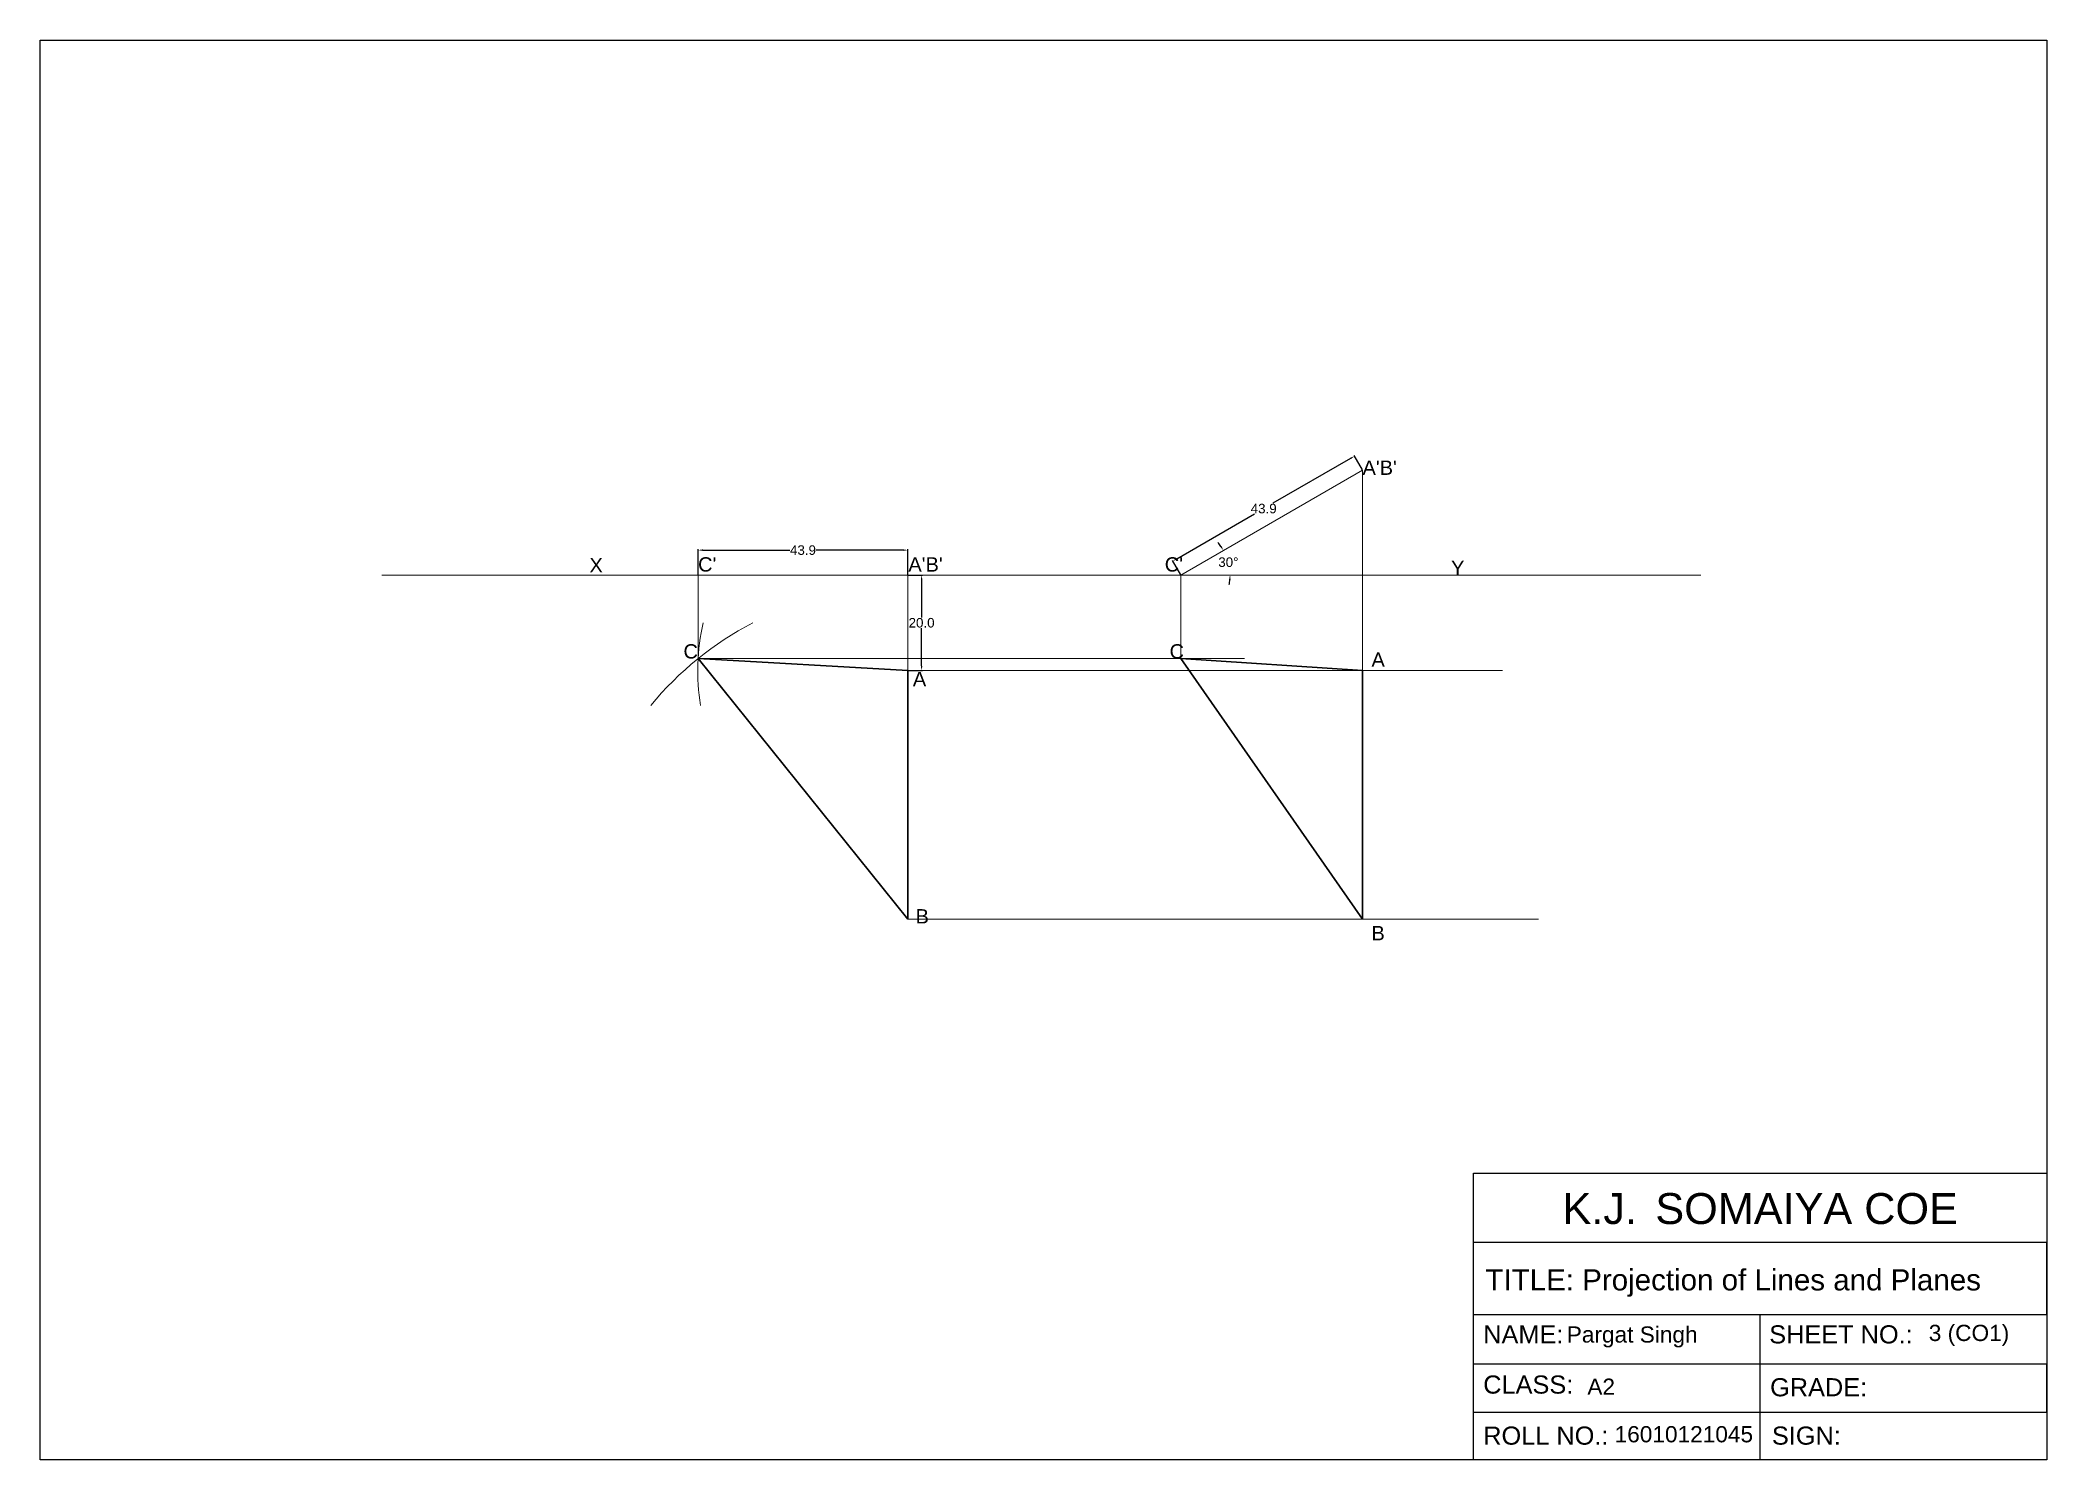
# Model space of a CAD drawing. Header units: inches. Extents: x -53 to 367, y -33 to 264.
import ezdxf

# ---------------------------------------------------------------- set-up
doc = ezdxf.new("R2010")
doc.units = ezdxf.units.IN
doc.header["$MEASUREMENT"] = 0
doc.styles.get("Standard").update_dxf_attribs({"font": 'Arial.ttf'})
doc.dimstyles.get("Standard").update_dxf_attribs({"dimtxt": 2, "dimasz": 1, "dimexe": 0.18, "dimexo": 0.0625, "dimgap": 0.09, "dimtad": 0, "dimtih": 1, "dimtoh": 1, "dimdec": 1, "dimzin": 0, "dimdsep": 46, "dimtxsty": 'Standard', "dimcen": 0.09, "dimclrd": 2, "dimclrt": 3, "dimadec": 0, "dimazin": 0, "dimtfac": 1, "dimtdec": 1, "dimtofl": 0, "dimtmove": 0, "dimatfit": 3, "dimfxl": 1, "dimtolj": 1, "dimtzin": 0, "dimarcsym": 0})

# ---------------------------------------------------------------- blocks, each defined once
blk = doc.blocks.new('*D1')
at = {"color": 0, "lineweight": -2, "transparency": 16777216}
for p, q in [((128.78, 151.72), (131.75, 151.72)), ((128.78, 131.72), (131.75, 131.72))]:
    blk.add_line(p, q, dxfattribs=at)
at = {"color": 2, "lineweight": -2, "transparency": 16777216}
for p, q in [((131.57, 150.72), (131.57, 142.84)), ((131.57, 132.72), (131.57, 140.61))]:
    blk.add_line(p, q, dxfattribs=at)
at = {"color": 2, "lineweight": 30, "transparency": 16777216}
for points in [[(131.41, 150.72), (131.74, 150.72), (131.57, 151.72)], [(131.41, 132.72), (131.74, 132.72), (131.57, 131.72)]]:
    blk.add_solid(points, dxfattribs=at)
at = {"layer": 'Defpoints', "color": 0, "lineweight": 30, "transparency": 16777216}
for p in [(128.72, 151.72), (128.72, 131.72), (131.57, 131.72)]:
    blk.add_point(p, dxfattribs=at)
at = {"color": 3, "lineweight": 9, "transparency": 16777216, "insert": (131.57, 141.72), "char_height": 2, "attachment_point": 5}
blk.add_mtext('\\A1;20.0', dxfattribs=at)
blk = doc.blocks.new('*D2')
at = {"color": 0, "lineweight": -2, "transparency": 16777216}
for p, q in [((84.79, 151.79), (84.79, 157.1)), ((128.72, 151.79), (128.72, 157.1))]:
    blk.add_line(p, q, dxfattribs=at)
at = {"color": 2, "lineweight": -2, "transparency": 16777216}
for p, q in [((85.79, 156.92), (104.02, 156.92)), ((127.72, 156.92), (109.48, 156.92))]:
    blk.add_line(p, q, dxfattribs=at)
at = {"color": 2, "lineweight": 30, "transparency": 16777216}
for points in [[(85.79, 157.09), (85.79, 156.76), (84.79, 156.92)], [(127.72, 157.09), (127.72, 156.76), (128.72, 156.92)]]:
    blk.add_solid(points, dxfattribs=at)
at = {"layer": 'Defpoints', "color": 0, "lineweight": 30, "transparency": 16777216}
for p in [(128.72, 156.92), (84.79, 151.72), (128.72, 151.72)]:
    blk.add_point(p, dxfattribs=at)
at = {"color": 3, "lineweight": 9, "transparency": 16777216, "insert": (106.75, 156.92), "char_height": 2, "attachment_point": 5}
blk.add_mtext('\\A1;43.9', dxfattribs=at)
blk = doc.blocks.new('*D3')
at = {"color": 2, "lineweight": -2, "transparency": 16777216}
for start, end in [(35.569, 41.1381), (348.8619, 354.431)]:
    blk.add_arc((185.84, 151.72), 10.29, start, end, dxfattribs=at)
at = {"color": 2, "lineweight": 30, "transparency": 16777216}
for points in [[(194.35, 157.8), (194.07, 157.62), (194.75, 156.87)], [(195.91, 150.73), (196.25, 150.72), (196.13, 151.72)]]:
    blk.add_solid(points, dxfattribs=at)
at = {"layer": 'Defpoints', "color": 0, "lineweight": 30, "transparency": 16777216}
for p in [(223.85, 173.67), (18.59, 151.72), (185.84, 151.72), (195.97, 153.51), (294.69, 151.72)]:
    blk.add_point(p, dxfattribs=at)
at = {"color": 3, "lineweight": 9, "transparency": 16777216, "insert": (195.78, 154.39), "char_height": 2, "attachment_point": 5}
blk.add_mtext('\\A1;30°', dxfattribs=at)
blk = doc.blocks.new('*D4')
at = {"color": 0, "lineweight": -2, "transparency": 16777216}
for p, q in [((223.82, 173.73), (222.09, 176.74)), ((185.8, 151.78), (184.07, 154.79))]:
    blk.add_line(p, q, dxfattribs=at)
at = {"color": 2, "lineweight": -2, "transparency": 16777216}
for p, q in [((221.31, 176.08), (205.09, 166.72)), ((185.02, 155.13), (201.24, 164.49))]:
    blk.add_line(p, q, dxfattribs=at)
at = {"color": 2, "lineweight": 30, "transparency": 16777216}
for points in [[(221.23, 176.23), (221.39, 175.94), (222.18, 176.58)], [(184.94, 155.28), (185.11, 154.99), (184.16, 154.63)]]:
    blk.add_solid(points, dxfattribs=at)
at = {"layer": 'Defpoints', "color": 0, "lineweight": 30, "transparency": 16777216}
for p in [(222.18, 176.58), (223.85, 173.67), (185.84, 151.72)]:
    blk.add_point(p, dxfattribs=at)
at = {"color": 3, "lineweight": 9, "transparency": 16777216, "insert": (203.17, 165.61), "char_height": 2, "attachment_point": 5}
blk.add_mtext('\\A1;43.9', dxfattribs=at)

msp = doc.modelspace()

# ---------------------------------------------------------------- linework, layer by layer
at = {"lineweight": 9}
for p, q in [((185.84, 151.72), (223.85, 173.67)), ((18.59, 151.72), (294.69, 151.72)), ((84.79, 151.72), (128.72, 151.72)), ((128.72, 151.72), (128.72, 131.72))]:
    msp.add_line(p, q, dxfattribs=at)
at = {"color": 4, "lineweight": 9}
for p, q in [((223.85, 173.67), (223.85, 79.72)), ((84.79, 134.22), (84.79, 151.72)), ((185.84, 151.72), (185.84, 134.22)), ((84.79, 134.22), (199.15, 134.22)), ((128.72, 131.72), (253.16, 131.72)), ((128.72, 79.72), (260.69, 79.72))]:
    msp.add_line(p, q, dxfattribs=at)
at = {"lineweight": 30}
for p, q in [((84.79, 134.22), (128.72, 131.72)), ((84.79, 134.22), (128.72, 79.72)), ((128.72, 131.72), (128.72, 79.72)), ((185.84, 134.22), (223.85, 79.72)), ((223.85, 131.72), (185.84, 134.22)), ((223.85, 79.72), (223.85, 131.72))]:
    msp.add_line(p, q, dxfattribs=at)
for p, q in [((367.09, 12.09), (247.09, 12.09)), ((367.09, -2.96), (367.09, 12.09)), ((247.09, -13.39), (247.09, -2.96)), ((247.09, -2.96), (367.09, -2.96)), ((307.09, -33.39), (307.09, -2.96)), ((367.09, -13.39), (247.09, -13.39)), ((367.09, -23.39), (367.09, -13.39)), ((247.09, -33.39), (247.09, -23.39)), ((247.09, -23.39), (367.09, -23.39))]:
    msp.add_line(p, q)
for points in [[(-52.91, 263.61), (367.09, 263.61), (367.09, -33.39), (-52.91, -33.39)], [(367.09, -33.39), (247.09, -33.39), (247.09, 26.61), (367.09, 26.61)]]:
    msp.add_lwpolyline(points, close=True)
at = {"lineweight": 9}
for centre, radius, start, end in [((128.72, 79.72), 70, 117.6458, 140.2913), ((128.72, 131.72), 44, 166.8524, 189.5211)]:
    msp.add_arc(centre, radius, start, end, dxfattribs=at)

# ---------------------------------------------------------------- texts
at = {"lineweight": 9, "char_height": 3, "attachment_point": 1}
for s, width, gutter_width, heights, insert in [("A'B'", 6.4283, 10, [2.66], (223.85, 175.67)), ("C'", 5.1934, 10, [0], (84.79, 155.44)), ("A'B'", 6.4283, 10, [2.66], (128.8, 155.44)), ("C'", 6.9334, 10, [2.66], (182.46, 155.44)), ('X', 9.5354, 15, [0], (62.06, 155.27)), ('Y', 9.5354, 15, [0], (242.39, 154.72))]:
    msp.add_mtext_dynamic_manual_height_columns(s, width=width, gutter_width=gutter_width, heights=heights, dxfattribs=dict(at, insert=insert))
at = {"lineweight": 30, "char_height": 3, "attachment_point": 1}
for s, insert in [('C', (81.73, 137.25)), ('C', (183.47, 137.25)), ('A', (225.73, 135.53)), ('A', (129.74, 131.45)), ('B', (130.31, 81.82)), ('B', (225.73, 78.3))]:
    msp.add_mtext_dynamic_manual_height_columns(s, width=5.1934, gutter_width=10, heights=[0], dxfattribs=dict(at, insert=insert))
at = {"attachment_point": 1}
for s, width, gutter_width, insert, char_height in [('\\pxi-3,l4,t4;K.J.^ISOMAIYA COE', 310.7555, 32.37, (259.25, 22.42), 6.4741), ('TITLE: Projection of Lines and Planes', 212.2953, 22.11, (249.58, 6.48), 4.4228), ('NAME: ', 91.021, 18.96, (249.12, -5.24), 3.793), ('Pargat Singh', 50.121, 16.96, (266.6, -5.47), 3.3911), ('SHEET NO.: ', 91.021, 18.96, (308.98, -5.24), 3.7925), ('3 (CO1)', 50.121, 16.96, (342.37, -5.14), 3.391), ('CLASS: ', 91.021, 18.96, (249.12, -15.74), 3.793), ('A2', 50.121, 16.96, (270.91, -16.39), 3.391), ('GRADE: ', 91.021, 18.96, (309.16, -16.3), 3.793), ('ROLL NO.: ', 91.021, 18.96, (249.12, -26.42), 3.793), ('16010121045', 50.121, 16.96, (276.62, -26.33), 3.3911), ('SIGN: ', 91.021, 18.96, (309.54, -26.42), 3.793)]:
    msp.add_mtext_dynamic_manual_height_columns(s, width=width, gutter_width=gutter_width, heights=[0], dxfattribs=dict(at, insert=insert, char_height=char_height))

# ---------------------------------------------------------------- dimensions: what is measured, and where the dimension line sits
at = {"lineweight": 9}
dim = msp.add_aligned_dim(p1=(185.84, 151.72), p2=(223.85, 173.67), distance=3.36, dimstyle='Standard', dxfattribs=at)
dim.commit()
dim.dimension.update_dxf_attribs({"geometry": '*D4', "text_midpoint": (203.17, 165.61)})
dim = msp.add_angular_dim_2l(base=(195.97, 153.51), line1=((185.84, 151.72), (223.85, 173.67)), line2=((18.59, 151.72), (294.69, 151.72)), dimstyle='Standard', dxfattribs=at)
dim.commit()
dim.dimension.update_dxf_attribs({"geometry": '*D3', "text_midpoint": (195.78, 154.39)})
at = {"color": 4, "lineweight": 9}
dim = msp.add_linear_dim(base=(128.72, 156.92), p1=(84.79, 151.72), p2=(128.72, 151.72), dimstyle='Standard', dxfattribs=at)
dim.commit()
dim.dimension.update_dxf_attribs({"geometry": '*D2', "text_midpoint": (106.75, 156.92)})
at = {"lineweight": 9}
dim = msp.add_linear_dim(base=(131.57, 131.72), p1=(128.72, 151.72), p2=(128.72, 131.72), angle=90, dimstyle='Standard', dxfattribs=at)
dim.commit()
dim.dimension.update_dxf_attribs({"geometry": '*D1', "text_midpoint": (131.57, 141.72)})

doc.saveas('drawing.dxf')
